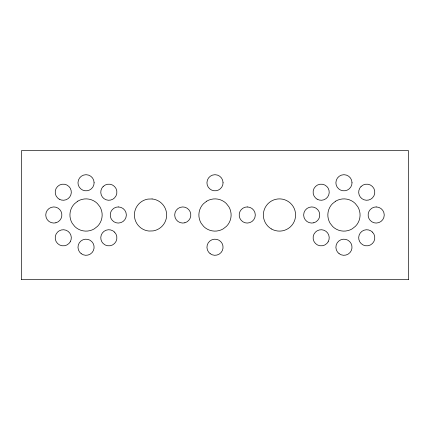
<?xml version="1.0" encoding="UTF-8"?>
<svg xmlns="http://www.w3.org/2000/svg" width="430" height="430" viewBox="0 0 430 430"><rect width="100%" height="100%" fill="white"/><g stroke="black" fill="none" stroke-linecap="round" stroke-linejoin="round"><path stroke-width="0.64" d="M21.5 279.478L408.489 279.478M408.387 279.478L408.403 150.522L21.57 150.522L21.57 279.478M94.106 182.761L93.831 184.846A8.057 8.057 0 0 1 78.26 184.846L77.986 182.761A8.057 8.057 0 0 1 86.048 174.704A8.057 8.057 0 0 1 94.106 182.761M223.057 182.761L222.783 184.846A8.057 8.057 0 0 1 207.217 184.846L206.943 182.761A8.057 8.057 0 0 1 215 174.704A8.057 8.057 0 0 1 223.057 182.761M352.014 182.761L351.74 184.846A8.057 8.057 0 0 1 336.169 184.846L335.894 182.761A8.057 8.057 0 0 1 343.952 174.704A8.057 8.057 0 0 1 352.014 182.761M103.146 186.507L101.862 188.173A8.057 8.057 0 0 0 112.875 199.181L114.541 197.902A8.057 8.057 0 0 0 114.541 186.507A8.057 8.057 0 0 0 103.146 186.507M70.23 241.827L68.95 243.493A8.057 8.057 0 0 1 57.55 243.493A8.057 8.057 0 0 1 57.55 232.098L59.222 230.819A8.057 8.057 0 0 1 70.23 241.827M361.05 186.507L359.77 188.173A8.057 8.057 0 0 0 370.778 199.181L372.45 197.902A8.057 8.057 0 0 0 372.45 186.507A8.057 8.057 0 0 0 361.05 186.507M328.138 241.827L326.854 243.493A8.057 8.057 0 0 1 315.459 243.493A8.057 8.057 0 0 1 315.459 232.098L317.125 230.819A8.057 8.057 0 0 1 328.138 241.827M77.792 201.154L74.487 203.766A16.12 16.12 0 0 0 72.202 223.256L74.815 226.562A16.12 16.12 0 0 0 94.304 228.846L97.605 226.234A16.12 16.12 0 0 0 99.889 206.744L97.282 203.438A16.12 16.12 0 0 0 77.792 201.154M206.744 201.154L203.438 203.766A16.12 16.12 0 0 0 201.154 223.256L203.766 226.562A16.12 16.12 0 0 0 223.256 228.846L226.562 226.234A16.12 16.12 0 0 0 228.846 206.744L226.234 203.438A16.12 16.12 0 0 0 206.744 201.154M335.696 201.154L332.395 203.766A16.12 16.12 0 0 0 330.111 223.256L332.718 226.562A16.12 16.12 0 0 0 352.208 228.846L355.513 226.234A16.12 16.12 0 0 0 357.798 206.744L355.185 203.438A16.12 16.12 0 0 0 335.696 201.154M118.288 206.943L116.202 207.217A8.057 8.057 0 0 0 116.202 222.783L118.288 223.057A8.057 8.057 0 0 0 126.345 215A8.057 8.057 0 0 0 118.288 206.943M55.895 222.783L53.809 223.057A8.057 8.057 0 0 1 45.752 215A8.057 8.057 0 0 1 53.809 206.943L55.895 207.217A8.057 8.057 0 0 1 55.895 222.783M247.239 206.943L245.154 207.217A8.057 8.057 0 0 0 245.154 222.783L247.239 223.057A8.057 8.057 0 0 0 255.296 215A8.057 8.057 0 0 0 247.239 206.943M184.846 222.783L182.761 223.057A8.057 8.057 0 0 1 174.704 215A8.057 8.057 0 0 1 182.761 206.943L184.846 207.217A8.057 8.057 0 0 1 184.846 222.783M376.191 206.943L374.105 207.217A8.057 8.057 0 0 0 374.105 222.783L376.191 223.057A8.057 8.057 0 0 0 384.248 215A8.057 8.057 0 0 0 376.191 206.943M313.798 222.783L311.712 223.057A8.057 8.057 0 0 1 303.655 215A8.057 8.057 0 0 1 311.712 206.943L313.798 207.217A8.057 8.057 0 0 1 313.798 222.783M152.096 198.956L147.888 199.095A16.12 16.12 0 0 0 148.952 231.044L153.161 230.905A16.12 16.12 0 0 0 152.096 198.956M372.45 232.098L370.778 230.819A8.057 8.057 0 0 0 359.77 241.827L361.05 243.493A8.057 8.057 0 0 0 372.45 243.493A8.057 8.057 0 0 0 372.45 232.098M317.125 199.181L315.459 197.902A8.057 8.057 0 0 1 315.459 186.507A8.057 8.057 0 0 1 326.854 186.507L328.138 188.173A8.057 8.057 0 0 1 317.125 199.181M114.541 232.098L112.875 230.819A8.057 8.057 0 0 0 101.862 241.827L103.146 243.493A8.057 8.057 0 0 0 114.541 243.493A8.057 8.057 0 0 0 114.541 232.098M59.222 199.181L57.55 197.902A8.057 8.057 0 0 1 57.55 186.507A8.057 8.057 0 0 1 68.95 186.507L70.23 188.173A8.057 8.057 0 0 1 59.222 199.181M271.416 228.959A16.12 16.12 0 0 0 295.593 215A16.12 16.12 0 0 0 271.416 201.041A16.12 16.12 0 0 0 271.416 228.959M81.189 253.668A8.057 8.057 0 0 0 94.046 248.234A8.057 8.057 0 0 0 82.909 239.816A8.057 8.057 0 0 0 81.189 253.668M339.093 253.668A8.057 8.057 0 0 0 351.95 248.234A8.057 8.057 0 0 0 340.813 239.816A8.057 8.057 0 0 0 339.093 253.668M210.141 253.668A8.057 8.057 0 0 0 222.998 248.234A8.057 8.057 0 0 0 211.861 239.816A8.057 8.057 0 0 0 210.141 253.668"/></g></svg>
